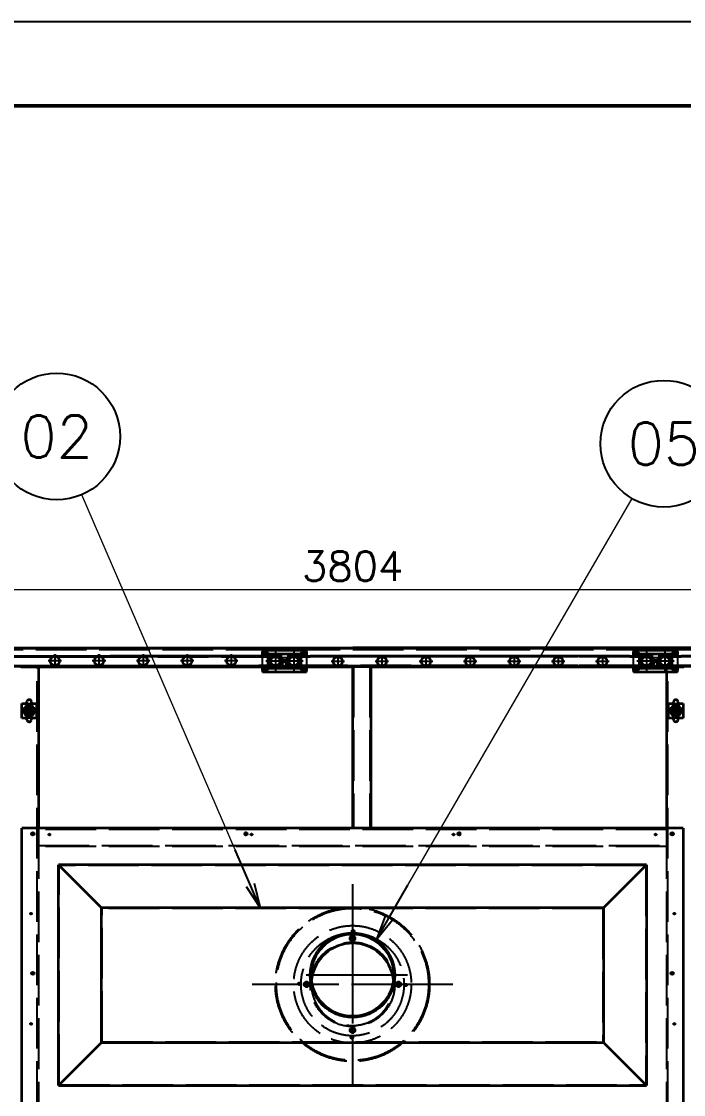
# Model space of a CAD drawing. Header units: millimetres. Extents: x -73083 to 81340, y -6859 to 6812.
# Drawn here: x -68400 to -66598, y 3890 to 6812 of the extents above; entities that cross this region are included whole.
import ezdxf
from ezdxf.enums import TextEntityAlignment as Align

# ---------------------------------------------------------------- set-up
doc = ezdxf.new("R2010")
doc.units = ezdxf.units.MM
doc.linetypes.add('AM_ISO02W050', pattern=[7.5, 6, -1.5])
doc.linetypes.add('AM_ISO08W050', pattern=[18, 12, -1.5, 3, -1.5])
doc.layers.add('A3', color=7, linetype='Continuous', plot=False)
for name, color, linetype, lineweight in [('AM_7', 2, 'AM_ISO08W050', 25), ('AM_HID', 1, 'AM_ISO02W050', 25), ('AM_VIS', 7, 'Continuous', 50)]:
    doc.layers.add(name, color=color, linetype=linetype, lineweight=lineweight)
doc.layers.add('word_dim', color=253, linetype='Continuous')
doc.styles.get("Standard").update_dxf_attribs({"font": 'romans.shx', "bigfont": 'bigfont.shx'})
doc.dimstyles.new('STANDARD 1-23', dxfattribs={"dimscale": 23, "dimtxt": 3.5, "dimasz": 3, "dimexe": 1, "dimexo": 0, "dimgap": 1, "dimtad": 3, "dimdsep": 46, "dimtxsty": 'Standard', "dimblk1": 'OPEN', "dimblk2": 'OPEN', "dimsah": 1, "dimcen": 0, "dimclrd": 256, "dimclre": 256, "dimclrt": 3, "dimazin": 2, "dimtfac": 1, "dimtmove": 0, "dimatfit": 3, "dimldrblk": 'OPEN', "dimfxl": 0, "dimtolj": 1, "dimtzin": 0, "dimlwd": 13, "dimlwe": 13, "dimarcsym": 0})

# ---------------------------------------------------------------- blocks, each defined once
blk = doc.blocks.new('_Open')
at = {"color": 0, "lineweight": -2}
for p, q in [((-1, 0.167), (0, 0)), ((-1, -0.167), (0, 0)), ((0, 0), (-1, 0))]:
    blk.add_line(p, q, dxfattribs=at)
blk = doc.blocks.new('*D1038')
at = {"layer": 'DEFPOINTS', "color": 0, "ltscale": 2}
for p in [(-69400.5, 5106.5), (-69992.4, -391.2), (-66747, -391.2)]:
    blk.add_point(p, dxfattribs=at)
at = {"layer": 'word_dim', "lineweight": 13, "ltscale": 2}
for p, q in [((-69400.5, 5106.5), (-70015.4, 5106.5)), ((-69992.4, 5037.5), (-69992.4, -322.2)), ((-66747, -391.2), (-70015.4, -391.2))]:
    blk.add_line(p, q, dxfattribs=at)
at = {"layer": 'word_dim', "lineweight": 13, "ltscale": 2, "xscale": 69, "yscale": 69, "zscale": 69}
for p, rotation in [((-69992.4, 5106.5), 90), ((-69992.4, -391.2), 270)]:
    blk.add_blockref('_Open', p, dxfattribs=dict(at, rotation=rotation))
at = {"layer": 'word_dim', "color": 3, "ltscale": 2, "insert": (-70055.6, 2357.6), "char_height": 80.5, "attachment_point": 5, "rotation": 90}
blk.add_mtext('\\A1;5497.6', dxfattribs=at)
blk = doc.blocks.new('*D1039')
at = {"layer": 'DEFPOINTS', "color": 0, "ltscale": 2}
for p in [(-65596.5, 5265.4), (-69400.5, 5106.5), (-65596.5, 5106.5)]:
    blk.add_point(p, dxfattribs=at)
at = {"layer": 'word_dim', "lineweight": 13, "ltscale": 2}
for p, q in [((-69400.5, 5106.5), (-69400.5, 5288.4)), ((-69331.5, 5265.4), (-65665.5, 5265.4)), ((-65596.5, 5106.5), (-65596.5, 5288.4))]:
    blk.add_line(p, q, dxfattribs=at)
at = {"layer": 'word_dim', "lineweight": 13, "ltscale": 2, "xscale": 69, "yscale": 69, "zscale": 69, "rotation": 180}
blk.add_blockref('_Open', (-69400.5, 5265.4), dxfattribs=at)
at = {"layer": 'word_dim', "lineweight": 13, "ltscale": 2, "xscale": 69, "yscale": 69, "zscale": 69}
blk.add_blockref('_Open', (-65596.5, 5265.4), dxfattribs=at)
at = {"layer": 'word_dim', "color": 3, "ltscale": 2, "insert": (-67498.5, 5328.6), "char_height": 80.5, "attachment_point": 5}
blk.add_mtext('\\A1;3804', dxfattribs=at)
blk = doc.blocks.new('aa1')
for p, q in [((0, 0), (-1, 0)), ((-0.4, 0.067), (0, 0)), ((-0.4, -0.067), (0, 0))]:
    blk.add_line(p, q)
blk = doc.blocks.new('aa2')
blk.add_circle((0, 0), 1)
blk = doc.blocks.new('*D1042')
at = {"layer": 'DEFPOINTS', "color": 0, "linetype": 'Continuous', "ltscale": 2}
for p in [(-68304, 5681.7), (-68304, 5681.7), (-67750, 4398)]:
    blk.add_point(p, dxfattribs=at)
at = {"layer": 'word_dim', "linetype": 'Continuous', "lineweight": 13, "ltscale": 2}
blk.add_line((-67818.4, 4556.3), (-68235.7, 5523.3), dxfattribs=at)
at = {"layer": 'word_dim', "linetype": 'Continuous', "lineweight": 13, "ltscale": 2, "xscale": 172.5, "yscale": 172.5, "zscale": 172.5}
for name, p, rotation in [('aa2', (-68304, 5681.7), 113.3431208222304), ('aa1', (-67750, 4398), 293.3431208222304)]:
    blk.add_blockref(name, p, dxfattribs=dict(at, rotation=rotation))
at = {"layer": 'word_dim', "color": 3, "linetype": 'Continuous', "ltscale": 2, "insert": (-68027, 5039.8), "char_height": 0.000023, "attachment_point": 5, "rotation": 293.3431}
blk.add_mtext('\\A1;1398.2', dxfattribs=at)
blk = doc.blocks.new('*D1044')
at = {"layer": 'DEFPOINTS', "color": 0, "linetype": 'Continuous', "ltscale": 2}
for p in [(-66651.5, 5662.1), (-66651.5, 5662.1), (-67434.9, 4310.4)]:
    blk.add_point(p, dxfattribs=at)
at = {"layer": 'word_dim', "linetype": 'Continuous', "lineweight": 13, "ltscale": 2}
blk.add_line((-67348.4, 4459.7), (-66738, 5512.8), dxfattribs=at)
at = {"layer": 'word_dim', "linetype": 'Continuous', "lineweight": 13, "ltscale": 2, "xscale": 172.5, "yscale": 172.5, "zscale": 172.5}
for name, p, rotation in [('aa2', (-66651.5, 5662.1), 59.90502576643461), ('aa1', (-67434.9, 4310.4), 239.9050257664346)]:
    blk.add_blockref(name, p, dxfattribs=dict(at, rotation=rotation))
at = {"layer": 'word_dim', "color": 3, "linetype": 'Continuous', "ltscale": 2, "insert": (-67043.2, 4986.3), "char_height": 0.000023, "attachment_point": 5, "rotation": 59.905}
blk.add_mtext('\\A1;1562.26', dxfattribs=at)

msp = doc.modelspace()

# ---------------------------------------------------------------- linework, layer by layer
at = {"color": 7, "lineweight": 35, "ltscale": 23}
for p, q in [((-69400.4561, 5106.4596), (-67498.45604, 5106.45716)), ((-69400.4561, 5104.9596), (-67498.45604, 5104.95716)), ((-69398.95586, 5104.9596), (-65598.95586, 5104.95472)), ((-68623.95708, 5083.95813), (-68158.95709, 5083.95911)), ((-67753.95708, 5083.9596), (-68158.95709, 5083.95911)), ((-67743.95595, 5099.95325), (-67743.95595, 5094.95179)), ((-67743.95595, 5099.95325), (-67738.95598, 5099.95325)), ((-67743.95595, 5094.95179), (-67738.95598, 5099.95179)), ((-67743.95595, 5083.96058), (-67743.95595, 5094.95179)), ((-67738.95598, 5099.95179), (-67628.95598, 5099.95179)), ((-67728.95699, 5086.95911), (-67725.95699, 5089.95911)), ((-67728.95699, 5083.9596), (-67728.95699, 5086.95911)), ((-67725.95699, 5089.95911), (-67641.95702, 5089.95911)), ((-67658.94695, 5083.9596), (-67613.95696, 5083.9596)), ((-67641.95702, 5089.95911), (-67638.95702, 5086.95911)), ((-67638.95702, 5086.95911), (-67638.95702, 5083.9596)), ((-67628.95598, 5099.95325), (-67623.95598, 5099.95325)), ((-67628.95598, 5099.95179), (-67623.95598, 5094.95179)), ((-67623.95598, 5094.95179), (-67623.95598, 5099.95325)), ((-67623.95598, 5094.95179), (-67623.95598, 5083.95276)), ((-67208.95696, 5083.95667), (-67613.95696, 5083.9596)), ((-65596.4561, 5106.46058), (-67498.45604, 5106.46302)), ((-67498.45604, 5104.95716), (-67498.45604, 5106.45716)), ((-65596.4561, 5104.96058), (-67498.45604, 5104.96302)), ((-66743.95708, 5083.95374), (-67208.95696, 5083.95667)), ((-66733.95586, 5099.95374), (-66733.95586, 5094.95374)), ((-66733.95586, 5099.95374), (-66728.95586, 5099.95374)), ((-66733.95586, 5094.95374), (-66728.95586, 5099.95374)), ((-66733.95586, 5083.95423), (-66733.95586, 5094.95374)), ((-66728.95586, 5099.95374), (-66618.95586, 5099.95374)), ((-66718.95708, 5086.96741), (-66715.95708, 5089.96741)), ((-66718.95708, 5083.95325), (-66718.95708, 5086.96741)), ((-66715.95708, 5089.96741), (-66631.95708, 5089.9679)), ((-66648.94707, 5083.9679), (-66603.95708, 5083.9679)), ((-66631.95708, 5089.9679), (-66628.95708, 5086.9679)), ((-66628.95708, 5086.9679), (-66628.95708, 5083.9679)), ((-66618.95586, 5099.95374), (-66613.95586, 5099.95374)), ((-66618.95586, 5099.95374), (-66613.95586, 5094.95374)), ((-66613.95586, 5094.95374), (-66613.95586, 5099.95374)), ((-66613.95586, 5094.95374), (-66613.95586, 5083.96106)), ((-66198.95708, 5083.96497), (-66603.95708, 5083.9679)), ((-68648.95769, 5055.9513), (-67728.95769, 5055.95276)), ((-68623.95708, 5055.95813), (-68158.95704, 5055.95911)), ((-68400.95635, 5054.9596), (-68356.95635, 5054.9596)), ((-68356.95635, 5054.9596), (-68353.95635, 5054.9596)), ((-68353.95635, 5054.9596), (-68353.95687, 4614.95789)), ((-68353.95635, 5054.95813), (-67743.95595, 5054.95765)), ((-68158.95704, 5055.95911), (-67753.95705, 5055.9596)), ((-67708.8842, 5055.95911), (-67753.95705, 5055.9596)), ((-67743.95595, 5044.95179), (-67743.95595, 5055.96058)), ((-67728.95699, 5052.95911), (-67728.95699, 5055.9596)), ((-67694.4915, 5070.95911), (-67673.42247, 5070.95911)), ((-67673.42247, 5068.95911), (-67694.4915, 5068.95911)), ((-67659.0299, 5055.95911), (-67613.95714, 5055.9596)), ((-67543.11779, 5055.95179), (-67638.95769, 5055.95276)), ((-67638.95696, 5055.9596), (-67638.95696, 5052.95911)), ((-67623.95598, 5055.95276), (-67623.95592, 5044.95179)), ((-67623.95598, 5054.95716), (-67498.97618, 5054.95716)), ((-67613.95714, 5055.9596), (-67208.95714, 5055.95667)), ((-67423.11779, 5055.9513), (-67534.8001, 5055.95179)), ((-67498.97618, 5054.95716), (-67495.97618, 5054.95716)), ((-67498.97618, 5054.95716), (-67498.97435, 4614.95667)), ((-67451.97618, 5054.95765), (-67495.97618, 5054.95716)), ((-67451.97618, 5054.95765), (-67448.97618, 5054.95765)), ((-67448.97618, 5054.95765), (-67448.97435, 4614.95691)), ((-67448.97618, 5054.95716), (-66733.95586, 5054.95618)), ((-67303.11779, 5055.95032), (-67414.8001, 5055.9513)), ((-67183.11779, 5055.94983), (-67294.8001, 5055.95032)), ((-66743.95708, 5055.95374), (-67208.95714, 5055.95667)), ((-67063.11773, 5055.94886), (-67174.80016, 5055.94935)), ((-66943.11773, 5055.94788), (-67054.8001, 5055.94886)), ((-66823.11773, 5055.94739), (-66934.8001, 5055.94788)), ((-66718.95781, 5055.94642), (-66814.8001, 5055.9469)), ((-66743.95708, 5055.95374), (-66698.95269, 5055.95325)), ((-66733.95586, 5044.95374), (-66733.95586, 5055.95423)), ((-66718.95708, 5052.96741), (-66718.95708, 5055.95325)), ((-66684.4915, 5070.9679), (-66663.42241, 5070.9679)), ((-66663.42241, 5068.9679), (-66684.4915, 5068.9679)), ((-66649.02983, 5055.96741), (-66603.95708, 5055.9679)), ((-66533.11773, 5055.96058), (-66628.95781, 5055.96106)), ((-66628.95708, 5055.9679), (-66628.95708, 5052.9679)), ((-66613.95586, 5055.96106), (-66613.95586, 5044.95374)), ((-66613.95586, 5054.95765), (-66596.95635, 5054.95765)), ((-66603.95708, 5055.9679), (-66198.95708, 5055.96497)), ((-67743.95595, 5044.95179), (-67743.95592, 5039.95325)), ((-67738.95595, 5039.95179), (-67743.95595, 5044.95179)), ((-67738.95595, 5039.95325), (-67743.95592, 5039.95325)), ((-67628.95592, 5039.95179), (-67738.95595, 5039.95179)), ((-67725.95699, 5049.95911), (-67728.95699, 5052.95911)), ((-67641.95696, 5049.95911), (-67725.95699, 5049.95911)), ((-67638.95696, 5052.95911), (-67641.95696, 5049.95911)), ((-67623.95592, 5044.95179), (-67628.95592, 5039.95179)), ((-67623.95592, 5039.95325), (-67628.95458, 5039.95325)), ((-67623.95592, 5039.95325), (-67623.95592, 5044.95179)), ((-66728.95586, 5039.95374), (-66733.95586, 5044.95374)), ((-66733.95586, 5044.95325), (-66733.95586, 5039.95374)), ((-66728.95586, 5039.95374), (-66733.95586, 5039.95374)), ((-66618.95586, 5039.95374), (-66728.95586, 5039.95374)), ((-66715.95708, 5049.96741), (-66718.95708, 5052.96741)), ((-66631.95708, 5049.9679), (-66715.95708, 5049.96741)), ((-66643.95635, 5039.95374), (-66643.95684, 4614.95594)), ((-66628.95708, 5052.9679), (-66631.95708, 5049.9679)), ((-66613.95586, 5044.95374), (-66618.95586, 5039.95374)), ((-66613.95586, 5039.95374), (-66618.95586, 5039.95374)), ((-66613.95586, 5039.95374), (-66613.95586, 5044.95325)), ((-68398.97225, 4914.95813), (-68398.97222, 4954.95813)), ((-68398.97222, 4954.95813), (-68385.2224, 4954.95813)), ((-68385.222, 4958.80286), (-68385.22246, 4958.67884)), ((-68372.72283, 4946.73597), (-68372.72231, 4946.75013)), ((-68372.72252, 4911.16712), (-68372.72249, 4958.6969)), ((-68372.72246, 4958.69544), (-68372.72234, 4946.74964)), ((-68372.7224, 4954.95813), (-68358.97222, 4954.95813)), ((-68358.97222, 4954.95813), (-68358.97225, 4914.95813)), ((-66638.95586, 4954.95618), (-66625.20586, 4954.95618)), ((-66638.95586, 4914.95618), (-66638.95586, 4954.95618)), ((-66625.20537, 4958.80188), (-66625.20586, 4958.6803)), ((-66612.70586, 4911.1637), (-66612.70586, 4958.74964)), ((-66612.70586, 4958.69349), (-66612.70586, 4946.74769)), ((-66612.70586, 4954.95618), (-66598.95586, 4954.95618)), ((-66598.95586, 4954.95618), (-66598.95586, 4914.95618)), ((-68385.22264, 4914.95813), (-68398.97225, 4914.95813)), ((-68358.97225, 4914.95813), (-68372.72264, 4914.95813)), ((-68372.72252, 4911.35169), (-68372.72234, 4923.16663)), ((-66625.20586, 4914.95618), (-66638.95586, 4914.95618)), ((-66612.7061, 4911.27747), (-66612.70635, 4911.30872)), ((-66612.70586, 4911.21937), (-66612.70586, 4923.16468)), ((-66598.95586, 4914.95618), (-66612.70586, 4914.95618)), ((-68398.95842, 3814.95789), (-68398.95748, 4614.95789)), ((-66598.95757, 4614.95594), (-68398.95748, 4614.95789)), ((-66598.95757, 4614.95594), (-66598.95855, 3814.95594)), ((-68298.95832, 3914.95789), (-68298.9576, 4514.95789)), ((-68298.9576, 4514.95789), (-68181.95846, 4397.95813)), ((-66698.95757, 4514.95594), (-68298.9576, 4514.95789)), ((-66698.95757, 4514.95594), (-66815.95855, 4397.95643)), ((-66698.95757, 4514.95594), (-66698.9583, 3914.95594)), ((-68181.9589, 4031.95813), (-68181.95846, 4397.95813)), ((-66815.95855, 4397.95643), (-68181.95846, 4397.95813)), ((-66815.95855, 4397.95643), (-66815.95879, 4031.95643)), ((-68298.95832, 3914.95789), (-68181.9589, 4031.95813)), ((-68181.9589, 4031.95813), (-66815.95879, 4031.95643)), ((-66698.9583, 3914.95594), (-66815.95879, 4031.95643)), ((-68298.95832, 3914.95789), (-66698.9583, 3914.95594))]:
    msp.add_line(p, q, dxfattribs=at)
for points in [[(-67704.26873, 5083.15101), (-67705.17992, 5083.44007), (-67706.10869, 5083.66663), (-67707.05071, 5083.82923), (-67708.00164, 5083.92688), (-67709.41448, 5083.9596), (-67753.95708, 5083.9596)], [(-66743.95708, 5083.95374), (-66699.41436, 5083.95325), (-66697.99907, 5083.92005), (-66697.04815, 5083.82239), (-66696.10625, 5083.6598), (-66695.1773, 5083.43323), (-66694.26641, 5083.14368)], [(-68385.10244, 4909.98938), (-68385.20794, 4910.78187), (-68385.22258, 4911.70521), (-68385.22252, 4958.21204), (-68385.2079, 4959.13489), (-68385.09175, 4959.98011), (-68384.86162, 4960.8014)], [(-66625.19121, 4910.77991), (-66625.20586, 4911.70325), (-66625.20586, 4957.82581), (-66625.20586, 4958.65296), (-66625.19121, 4959.13294)]]:
    msp.add_lwpolyline(points, dxfattribs=at)
for centre, radius in [((-67733.95595, 5089.95179), 5), ((-67733.95595, 5089.95325), 3.3235), ((-67633.95598, 5089.95179), 5), ((-67633.95598, 5089.95325), 3.3235), ((-66723.95586, 5089.95374), 5), ((-66723.95586, 5089.95374), 3.3235), ((-66623.95586, 5089.95374), 5), ((-66623.95586, 5089.95374), 3.3235), ((-67733.95595, 5049.95179), 5), ((-67633.95604, 5049.95276), 5), ((-66723.95586, 5049.95374), 5), ((-66623.9561, 5049.95423), 5), ((-67733.95595, 5049.95325), 3.3235), ((-67633.95592, 5049.95325), 3.3235), ((-66723.95586, 5049.95374), 3.3235), ((-66623.95586, 5049.95374), 3.3235), ((-68368.95751, 4599.95789), 3.5), ((-67788.95751, 4599.95716), 3.5), ((-67208.95751, 4599.95667), 3.5), ((-67208.9569, 4599.95643), 2.4585), ((-66628.95757, 4599.95594), 3.5), ((-67498.9594, 4214.95765), 115), ((-67498.9594, 4214.95765), 112), ((-68368.95794, 4219.95789), 3.5), ((-66628.95806, 4219.95594), 3.5)]:
    msp.add_circle(centre, radius, dxfattribs=at)
for centre, radius, start, end in [((-68308.95604, 5070.59827), 14, 72.61552499, 107.38466443), ((-68188.95604, 5070.59827), 14, 72.61552499, 107.38466443), ((-68068.95603, 5070.59876), 14, 72.61552499, 107.38466443), ((-67948.95604, 5070.59876), 14, 72.61552499, 107.38466443), ((-67828.95604, 5070.59925), 14, 72.61552499, 107.38466443), ((-67708.95702, 5069.95911), 14.5, 3.9546044, 105.08642189), ((-67658.95702, 5069.95911), 14.5, 74.91418418, 176.04546208), ((-67658.95177, 5069.94007), 14.02017, 89.67362192, 112.48889212), ((-66698.95708, 5069.96741), 14.5, 3.9546044, 105.31017889), ((-66648.95708, 5069.9679), 14.5, 74.91418418, 176.04546208), ((-66648.95171, 5069.94837), 14.02017, 89.67362192, 112.48889212), ((-67708.95702, 5069.9596), 14, 250.43487281, 70.43487782), ((-67708.95702, 5069.95911), 14.5, 254.90178237, 356.04546049), ((-67708.95604, 5069.95228), 15.35, 356.29294599, 3.75900016), ((-67708.95604, 5069.95228), 19.75, 357.11855642, 2.92366525), ((-67658.95604, 5069.95228), 19.75, 177.07602835, 182.88197965), ((-67658.95604, 5069.95228), 15.35, 176.24290919, 183.70888333), ((-67658.95702, 5069.95911), 14.5, 183.95460622, 285.09669632), ((-67658.95702, 5069.9596), 14, 112.49961552, 274.85704747), ((-67538.95806, 5069.31946), 14, 252.6123781, 287.38685191), ((-67418.95806, 5069.31849), 14, 252.6123781, 287.38685191), ((-67298.95806, 5069.31751), 14, 252.6123781, 287.38685191), ((-67178.95812, 5069.31702), 14, 252.6123781, 287.38685191), ((-67058.95806, 5069.31605), 14, 252.6123781, 287.38685191), ((-66938.95806, 5069.31507), 14, 252.6123781, 287.38685191), ((-66818.95806, 5069.31458), 14, 252.6123781, 287.38685191), ((-66698.95708, 5069.95325), 14, 250.42434066, 70.42433883), ((-66698.95708, 5069.96741), 14.5, 255.12868809, 356.04546049), ((-66698.9561, 5069.95423), 15.35, 356.31876112, 3.78485669), ((-66698.9561, 5069.95423), 19.75, 357.13862202, 2.9437539), ((-66648.9561, 5069.95423), 19.75, 177.05594759, 182.8618989), ((-66648.9561, 5069.95423), 15.35, 176.21709108, 183.6830379), ((-66648.95708, 5069.9679), 14.5, 183.95460622, 285.09669632), ((-66648.95708, 5069.9679), 14, 112.49961552, 274.85704747), ((-68378.97228, 4934.95813), 15, 114.62599684, 245.37523259), ((-68378.97234, 4934.95862), 12.79591, 119.2394891, 240.76027868), ((-68378.97246, 4958.70862), 6.25, 11.24994567, 160.43472323), ((-68378.97405, 4958.70911), 6.25146, 359.89488559, 11.24263395), ((-68378.97228, 4934.95813), 15, 294.62392911, 65.3774779), ((-68378.97234, 4934.95862), 12.79591, 299.23610314, 60.76365097), ((-66618.95586, 4934.95618), 15, 114.62448054, 245.37556044), ((-66618.95586, 4934.95618), 12.79591, 119.2381777, 240.76171302), ((-66618.95586, 4958.70667), 6.25, 3.91298976, 176.08690767), ((-66618.95586, 4934.95618), 15, 294.6242433, 65.3759616), ((-66618.95586, 4934.95618), 12.79591, 299.23755114, 60.7623464), ((-68378.97252, 4911.20862), 6.25, 191.24994493, 340.43472846), ((-68378.98363, 4911.21058), 6.26126, 340.44944069, 0.9063565), ((-68372.95754, 4923.1681), 0.23518, 359.69719341, 12.86229208), ((-66618.95586, 4911.20667), 6.25, 183.91298305, 356.08690224), ((-67498.95867, 4189.95716), 112, 89.35947419, 173.59382032), ((-67498.95867, 4189.95716), 112, 6.40996007, 173.59377934)]:
    msp.add_arc(centre, radius, start, end, dxfattribs=at)
at = {"layer": 'A3', "linetype": 'Continuous'}
msp.add_lwpolyline([(-73083.10116, 6811.76774), (-53740.10116, 6811.76774), (-53740.10116, -6850.23226), (-73083.10116, -6850.23226)], close=True, dxfattribs=at)
at = {"layer": 'AM_7', "ltscale": 23}
for p, q in [((-68308.95604, 5088.79847), (-68308.95604, 5052.39808)), ((-68188.95604, 5088.79847), (-68188.95604, 5052.39856)), ((-68068.95603, 5088.79847), (-68068.95603, 5052.39856)), ((-67948.95604, 5088.79896), (-67948.95604, 5052.39905)), ((-67828.95604, 5088.79896), (-67828.95604, 5052.39905)), ((-67727.45595, 5089.95179), (-67740.45595, 5089.95179)), ((-67729.63539, 5089.95325), (-67738.27651, 5089.95325)), ((-67733.95595, 5096.45179), (-67733.95595, 5083.45179)), ((-67733.95595, 5094.27405), (-67733.95595, 5085.63294)), ((-67708.95702, 5088.15931), (-67708.95702, 5051.7594)), ((-67708.95604, 5095.62757), (-67708.95604, 5044.27747)), ((-67658.95702, 5088.15931), (-67658.95702, 5051.7594)), ((-67658.95604, 5095.62757), (-67658.95604, 5044.27747)), ((-67627.45598, 5089.95179), (-67640.45598, 5089.95179)), ((-67629.63543, 5089.95325), (-67638.27648, 5089.95325)), ((-67633.95598, 5096.45179), (-67633.95598, 5083.45179)), ((-67633.95598, 5094.27405), (-67633.95598, 5085.63294)), ((-67538.95806, 5087.51917), (-67538.95806, 5051.11927)), ((-67418.95806, 5087.51819), (-67418.95806, 5051.11829)), ((-67298.95806, 5087.51771), (-67298.95806, 5051.1178)), ((-67178.95812, 5087.51673), (-67178.95812, 5051.11683)), ((-67058.95806, 5087.51624), (-67058.95806, 5051.11585)), ((-66938.95806, 5087.51526), (-66938.95806, 5051.11536)), ((-66818.95806, 5087.51429), (-66818.95806, 5051.11438)), ((-66717.45586, 5089.95374), (-66730.45586, 5089.95374)), ((-66723.95586, 5096.45374), (-66723.95586, 5083.45374)), ((-66698.95708, 5088.15296), (-66698.95708, 5051.75306)), ((-66698.9561, 5095.62903), (-66698.9561, 5044.27894)), ((-66648.95708, 5088.1681), (-66648.95708, 5051.76771)), ((-66648.9561, 5095.62903), (-66648.9561, 5044.27894)), ((-66617.45586, 5089.95374), (-66630.45586, 5089.95374)), ((-66623.95586, 5096.45374), (-66623.95586, 5083.45374)), ((-68290.75603, 5070.59827), (-68327.15602, 5070.59827)), ((-68170.75603, 5070.59827), (-68207.15603, 5070.59827)), ((-68050.75603, 5070.59876), (-68087.15604, 5070.59876)), ((-67930.75603, 5070.59876), (-67967.15602, 5070.59876)), ((-67810.75603, 5070.59925), (-67847.15602, 5070.59925)), ((-67683.28106, 5069.95228), (-67734.63103, 5069.95228)), ((-67733.95595, 5056.45179), (-67733.95595, 5043.45179)), ((-67690.75701, 5069.9596), (-67727.15703, 5069.9596)), ((-67633.28106, 5069.95228), (-67684.63103, 5069.95228)), ((-67640.75701, 5069.9596), (-67677.15703, 5069.9596)), ((-67633.95604, 5056.45276), (-67633.95604, 5043.45276)), ((-67520.75811, 5069.31946), (-67557.15807, 5069.31946)), ((-67400.75811, 5069.31849), (-67437.15807, 5069.31849)), ((-67280.75811, 5069.31751), (-67317.15807, 5069.31751)), ((-67160.75805, 5069.31702), (-67197.15807, 5069.31702)), ((-67040.75811, 5069.31605), (-67077.15807, 5069.31605)), ((-66920.75811, 5069.31507), (-66957.15801, 5069.31507)), ((-66800.75811, 5069.31458), (-66837.15801, 5069.31458)), ((-66673.28106, 5069.95423), (-66724.63091, 5069.95423)), ((-66723.95586, 5056.45374), (-66723.95586, 5043.45374)), ((-66680.75713, 5069.95325), (-66717.15703, 5069.95325)), ((-66623.28106, 5069.95423), (-66674.63091, 5069.95423)), ((-66630.75713, 5069.9679), (-66667.15703, 5069.9679)), ((-66623.9561, 5056.45423), (-66623.9561, 5043.45423)), ((-67727.45595, 5049.95179), (-67740.45595, 5049.95179)), ((-67729.63539, 5049.95325), (-67738.27648, 5049.95325)), ((-67733.95595, 5054.27405), (-67733.95595, 5045.63294)), ((-67627.45604, 5049.95276), (-67640.45604, 5049.95276)), ((-66717.45586, 5049.95374), (-66730.45586, 5049.95374)), ((-66617.4561, 5049.95423), (-66630.4561, 5049.95423)), ((-66618.95586, 4954.45618), (-66618.95586, 4915.45618)), ((-66599.45586, 4934.95618), (-66638.45586, 4934.95618)), ((-68364.40752, 4599.95789), (-68373.5075, 4599.95789)), ((-68368.95751, 4604.50794), (-68368.95751, 4595.40784)), ((-68320.76099, 4597.95765), (-68327.1531, 4597.95765)), ((-68323.95703, 4601.15369), (-68323.95703, 4594.7616)), ((-67784.40749, 4599.95716), (-67793.5075, 4599.95716)), ((-67788.95751, 4604.50721), (-67788.95751, 4595.40735)), ((-67770.76097, 4597.9574), (-67777.1531, 4597.9574)), ((-67773.95705, 4601.15369), (-67773.95705, 4594.76136)), ((-67220.76097, 4597.9574), (-67227.15306, 4597.9574)), ((-67223.95702, 4601.15345), (-67223.95702, 4594.76136)), ((-67204.40746, 4599.95667), (-67213.5075, 4599.95667)), ((-67208.95751, 4604.50647), (-67208.95751, 4595.40662)), ((-66670.76104, 4597.95716), (-66677.15313, 4597.95716)), ((-66673.95708, 4601.1532), (-66673.95708, 4594.76111)), ((-66624.40752, 4599.95594), (-66633.50762, 4599.95594)), ((-66628.95757, 4604.50574), (-66628.95757, 4595.40589)), ((-67498.95818, 4462.95691), (-67498.95818, 3916.95691)), ((-68373.95729, 4385.65369), (-68373.95729, 4379.2616)), ((-66622.95732, 4385.65174), (-66622.95732, 4379.25965)), ((-68370.76125, 4382.45765), (-68377.15334, 4382.45765)), ((-67498.9594, 4364.45765), (-67498.9594, 4065.45765)), ((-66619.76128, 4382.45569), (-66626.15337, 4382.45569)), ((-67492.78771, 4334.94813), (-67501.88774, 4334.94813)), ((-67498.95763, 4324.70691), (-67498.95763, 4305.20691)), ((-67497.33776, 4339.49817), (-67497.33776, 4330.39808)), ((-67489.20763, 4314.95691), (-67508.70763, 4314.95691)), ((-67494.36461, 4314.9491), (-67500.7567, 4314.9491)), ((-67497.56066, 4318.14515), (-67497.56066, 4311.75306)), ((-68364.40795, 4219.95789), (-68373.50795, 4219.95789)), ((-68368.95794, 4224.50794), (-68368.95794, 4215.40784)), ((-67349.4594, 4214.95765), (-67648.4594, 4214.95765)), ((-66624.40801, 4219.95594), (-66633.50786, 4219.95594)), ((-66628.95806, 4224.50574), (-66628.95806, 4215.40589)), ((-67225.95818, 4189.95691), (-67771.95815, 4189.95691)), ((-67639.39965, 4191.57825), (-67648.49962, 4191.57825)), ((-67643.94963, 4196.1283), (-67643.94963, 4187.0282)), ((-67614.208, 4189.95716), (-67633.708, 4189.95716)), ((-67620.7542, 4191.35438), (-67627.14629, 4191.35438)), ((-67623.958, 4199.70716), (-67623.958, 4180.20716)), ((-67623.95024, 4194.55042), (-67623.95024, 4188.15833)), ((-67364.208, 4189.95643), (-67383.708, 4189.95643)), ((-67370.76982, 4188.55945), (-67377.16191, 4188.55945)), ((-67373.96587, 4191.7555), (-67373.96587, 4185.36341)), ((-67373.958, 4199.70643), (-67373.958, 4180.20643)), ((-67349.41777, 4188.33631), (-67358.51775, 4188.33631)), ((-67353.96776, 4192.88636), (-67353.96776, 4183.78626)), ((-68370.76116, 4082.45765), (-68377.15325, 4082.45765)), ((-68373.9572, 4085.65369), (-68373.9572, 4079.2616)), ((-67489.20836, 4064.95691), (-67508.70836, 4064.95691)), ((-67497.15941, 4064.96473), (-67503.5515, 4064.96473)), ((-67500.35546, 4068.16077), (-67500.35546, 4061.76868)), ((-67498.95836, 4074.70691), (-67498.95836, 4055.20691)), ((-66619.76128, 4082.45569), (-66626.15337, 4082.45569)), ((-66622.95732, 4085.65174), (-66622.95732, 4079.25965)), ((-67496.02965, 4044.96644), (-67505.12963, 4044.96644)), ((-67500.57964, 4049.51624), (-67500.57964, 4040.41639))]:
    msp.add_line(p, q, dxfattribs=at)
at = {"layer": 'AM_HID', "ltscale": 23}
for p, q in [((-69395.95586, 5101.9596), (-65601.95586, 5101.95472)), ((-68654.9561, 5083.9513), (-67722.9561, 5083.95276)), ((-68049.95586, 5106.45765), (-68049.95586, 5104.95765)), ((-68040.95586, 5106.45765), (-68040.95586, 5104.95765)), ((-67743.95595, 5055.96058), (-67743.95595, 5083.96058)), ((-67728.95699, 5070.95911), (-67728.95699, 5083.9596)), ((-67722.9561, 5083.95276), (-67722.9561, 5082.2389)), ((-67692.95702, 5089.95911), (-67692.95696, 5079.95911)), ((-67674.95702, 5089.95911), (-67674.95696, 5079.95911)), ((-67658.87188, 5083.96009), (-67658.94695, 5083.9596)), ((-67644.95604, 5069.95276), (-67644.95598, 5083.95276)), ((-66712.95586, 5083.94642), (-67644.95598, 5083.95276)), ((-67638.95702, 5083.9596), (-67638.95702, 5070.95911)), ((-67623.95598, 5083.95276), (-67623.95598, 5055.95276)), ((-67529.95586, 5106.45716), (-67529.95586, 5104.95716)), ((-67520.95586, 5106.45716), (-67520.95586, 5104.95716)), ((-67498.45604, 5106.46302), (-67498.45604, 5104.96302)), ((-67475.9558, 5104.96302), (-67475.9558, 5106.46302)), ((-67466.9558, 5104.96302), (-67466.9558, 5106.46302)), ((-66955.95586, 5104.96204), (-66955.95586, 5106.46204)), ((-66946.95586, 5104.96204), (-66946.95586, 5106.46204)), ((-66733.95586, 5055.95423), (-66733.95586, 5083.95423)), ((-66718.95708, 5070.96741), (-66718.95708, 5083.95325)), ((-66682.95708, 5089.96741), (-66682.95708, 5079.96741)), ((-66664.95708, 5089.96741), (-66664.95708, 5079.96741)), ((-66648.87188, 5083.96839), (-66648.94707, 5083.9679)), ((-66634.9561, 5069.96106), (-66634.95586, 5083.96106)), ((-65702.95586, 5083.95472), (-66634.95586, 5083.96106)), ((-66628.95708, 5083.9679), (-66628.95708, 5070.9679)), ((-66613.95586, 5083.96106), (-66613.95586, 5055.96106)), ((-69351.95586, 5057.95911), (-65645.95586, 5057.95521)), ((-68654.9561, 5081.4513), (-68200.95609, 5081.45179)), ((-68654.95604, 5058.4513), (-68200.95605, 5058.45179)), ((-68623.95708, 5081.45813), (-68158.95709, 5081.45911)), ((-68623.95708, 5058.45813), (-68158.95705, 5058.45911)), ((-68403.95635, 5054.95813), (-68353.95635, 5054.95813)), ((-68356.95839, 3324.9596), (-68356.95635, 5054.9596)), ((-68200.95609, 5081.45179), (-67722.9561, 5081.45276)), ((-68200.95605, 5058.45179), (-67722.95604, 5058.45276)), ((-67753.95708, 5081.4596), (-68158.95709, 5081.45911)), ((-68158.95705, 5058.45911), (-67753.95705, 5058.4596)), ((-67743.95595, 5054.95765), (-67623.95598, 5054.95716)), ((-67728.95769, 5055.95276), (-67722.95604, 5055.95276)), ((-67728.95699, 5070.95911), (-67723.42247, 5070.95911)), ((-67728.95699, 5055.9596), (-67728.95699, 5068.95911)), ((-67723.42247, 5068.95911), (-67728.95699, 5068.95911)), ((-67722.9561, 5082.2389), (-67722.95607, 5069.95276)), ((-67722.95607, 5069.95276), (-67722.95604, 5058.45276)), ((-67722.95607, 5069.95276), (-67722.95604, 5055.95276)), ((-67692.95696, 5079.95911), (-67683.95702, 5079.95911)), ((-67689.61534, 5073.95228), (-67678.29674, 5073.95228)), ((-67678.29674, 5065.95228), (-67689.61534, 5065.95228)), ((-67689.45696, 5079.95911), (-67689.45696, 5070.95911)), ((-67688.29497, 5049.95911), (-67688.29497, 5068.95911)), ((-67683.95702, 5079.95911), (-67674.95696, 5079.95911)), ((-67679.61895, 5049.95911), (-67679.61901, 5068.95911)), ((-67678.45696, 5079.95911), (-67678.45696, 5070.95911)), ((-67644.95617, 5057.66663), (-67644.95604, 5069.95276)), ((-67166.95617, 5058.44935), (-67644.95617, 5058.45276)), ((-67644.95617, 5055.95276), (-67644.95617, 5057.66663)), ((-67638.95769, 5055.95276), (-67644.95617, 5055.95276)), ((-67644.95604, 5069.95276), (-67644.95598, 5081.45276)), ((-67166.95604, 5081.44935), (-67644.95598, 5081.45276)), ((-67644.4915, 5070.95911), (-67638.95702, 5070.95911)), ((-67638.95702, 5068.95911), (-67644.4915, 5068.95911)), ((-67638.95702, 5068.95911), (-67638.95696, 5055.9596)), ((-67613.95714, 5058.4596), (-67208.95714, 5058.45667)), ((-67208.95702, 5081.45667), (-67613.95702, 5081.4596)), ((-67534.8001, 5055.95179), (-67543.11779, 5055.95179)), ((-67498.97618, 5054.95716), (-67448.97618, 5054.95716)), ((-67495.97618, 5054.95716), (-67495.97435, 4614.95667)), ((-67451.97618, 5054.95765), (-67451.97435, 4614.95691)), ((-67414.8001, 5055.9513), (-67423.11779, 5055.9513)), ((-67294.8001, 5055.95032), (-67303.11779, 5055.95032)), ((-66743.95708, 5058.45374), (-67208.95714, 5058.45667)), ((-66743.95708, 5081.45374), (-67208.95702, 5081.45667)), ((-67174.80016, 5055.94935), (-67183.11779, 5055.94983)), ((-66712.9561, 5058.44642), (-67166.95617, 5058.44935)), ((-66712.9561, 5081.44642), (-67166.95604, 5081.44935)), ((-67054.8001, 5055.94886), (-67063.11773, 5055.94886)), ((-66934.8001, 5055.94788), (-66943.11773, 5055.94788)), ((-66814.8001, 5055.9469), (-66823.11773, 5055.94739)), ((-66733.95586, 5054.95618), (-66593.95635, 5054.95618)), ((-66712.9561, 5055.94642), (-66718.95781, 5055.94642)), ((-66718.95708, 5070.96741), (-66713.42241, 5070.96741)), ((-66718.95708, 5055.95325), (-66718.95708, 5068.96741)), ((-66713.42241, 5068.96741), (-66718.95708, 5068.96741)), ((-66712.95586, 5083.94642), (-66712.9561, 5057.66028)), ((-66712.9561, 5057.66028), (-66712.9561, 5055.94642)), ((-66682.95708, 5079.96741), (-66673.95708, 5079.96741)), ((-66679.61528, 5073.95423), (-66668.29668, 5073.95423)), ((-66668.29668, 5065.95423), (-66679.61528, 5065.95423)), ((-66679.45708, 5079.96741), (-66679.45708, 5070.96741)), ((-66678.29497, 5049.96741), (-66678.29497, 5068.96741)), ((-66673.95708, 5079.96741), (-66664.95708, 5079.96741)), ((-66669.61895, 5049.96741), (-66669.61895, 5068.96741)), ((-66668.45708, 5079.96741), (-66668.45708, 5070.96741)), ((-66643.95635, 5054.95765), (-66643.95635, 5039.95374)), ((-66643.95635, 5054.95765), (-66640.95635, 5054.95765)), ((-66640.9583, 3324.95765), (-66640.95635, 5054.95765)), ((-66640.95635, 5054.95765), (-66613.95586, 5054.95765)), ((-66634.9561, 5069.96106), (-66634.9561, 5081.46106)), ((-66156.95586, 5081.45813), (-66634.9561, 5081.46106)), ((-66634.9561, 5057.67493), (-66634.9561, 5069.96106)), ((-66156.9561, 5058.45813), (-66634.9561, 5058.46106)), ((-66634.9561, 5055.96106), (-66634.9561, 5057.67493)), ((-66628.95781, 5055.96106), (-66634.9561, 5055.96106)), ((-66634.4915, 5070.9679), (-66628.95708, 5070.9679)), ((-66628.95708, 5068.9679), (-66634.4915, 5068.9679)), ((-66628.95708, 5068.9679), (-66628.95708, 5055.9679)), ((-66198.95708, 5081.46497), (-66603.95708, 5081.4679)), ((-66603.95708, 5058.4679), (-66198.95708, 5058.46497)), ((-68378.97213, 4948.81458), (-68390.97216, 4941.88636)), ((-68390.97216, 4941.88636), (-68390.97216, 4928.02991)), ((-68385.22246, 4958.67884), (-68385.22234, 4946.74964)), ((-68385.2224, 4954.95813), (-68372.7224, 4954.95813)), ((-68366.97216, 4941.88636), (-68378.97213, 4948.81458)), ((-68372.72252, 4958.69739), (-68372.72295, 4958.60706)), ((-68366.97216, 4928.02991), (-68366.97216, 4941.88636)), ((-66618.95586, 4948.81263), (-66630.95586, 4941.8844)), ((-66630.95586, 4941.8844), (-66630.95586, 4928.02796)), ((-66625.20586, 4958.6803), (-66625.20586, 4946.74769)), ((-66625.20586, 4954.95618), (-66612.70586, 4954.95618)), ((-66606.95586, 4941.8844), (-66618.95586, 4948.81263)), ((-66606.95586, 4928.02796), (-66606.95586, 4941.8844)), ((-68390.97216, 4928.02991), (-68378.97216, 4921.10169)), ((-68372.72264, 4914.95813), (-68385.22264, 4914.95813)), ((-68378.97216, 4921.10169), (-68366.97216, 4928.02991)), ((-68372.84264, 4912.42786), (-68372.72252, 4911.16712)), ((-68372.72826, 4923.22034), (-68372.73391, 4923.23987)), ((-66630.95586, 4928.02796), (-66618.95586, 4921.09974)), ((-66625.20586, 4911.17103), (-66625.20586, 4923.16468)), ((-66612.70586, 4914.95618), (-66625.20586, 4914.95618)), ((-66625.19121, 4911.63294), (-66625.20586, 4911.17103)), ((-66618.95586, 4921.09974), (-66606.95586, 4928.02796)), ((-66612.70635, 4911.30872), (-66612.70586, 4911.21937)), ((-68353.95687, 4614.95789), (-68353.95781, 3814.95789)), ((-68353.95684, 4611.95789), (-68353.9569, 4567.95789)), ((-68353.95687, 4614.95789), (-68353.95687, 4611.95789)), ((-66643.95684, 4611.95594), (-68353.95687, 4611.95789)), ((-67498.97435, 4614.95667), (-67495.97435, 4614.95667)), ((-67495.97435, 4614.95667), (-67451.97435, 4614.95691)), ((-67448.97435, 4614.95691), (-67451.97435, 4614.95691)), ((-66643.95684, 4614.95594), (-66643.95781, 3814.95594)), ((-66643.95684, 4614.95594), (-66643.95684, 4611.95594)), ((-66643.95684, 4611.95594), (-66643.95684, 4567.95594)), ((-68353.95693, 4567.95789), (-68353.95693, 4564.95789)), ((-68353.95693, 4567.95789), (-66643.95684, 4567.95594)), ((-66643.95684, 4564.95594), (-68353.95693, 4564.95789)), ((-66643.95684, 4567.95594), (-66643.95684, 4564.95594)), ((-68297.71566, 3916.20057), (-68297.71495, 4513.71521)), ((-68297.71495, 4513.71521), (-68180.71581, 4396.71546)), ((-66700.20024, 4513.71326), (-68297.71495, 4513.71521)), ((-66700.20024, 4513.71326), (-66817.20098, 4396.71375)), ((-66700.20024, 4513.71326), (-66700.20098, 3916.19861)), ((-68180.71624, 4033.20081), (-68180.71581, 4396.71546)), ((-66817.20098, 4396.71375), (-68180.71581, 4396.71546)), ((-66817.20098, 4396.71375), (-66817.20147, 4033.1991)), ((-68297.71566, 3916.20057), (-68180.71624, 4033.20081)), ((-68180.71624, 4033.20081), (-66817.20147, 4033.1991)), ((-66700.20098, 3916.19861), (-66817.20147, 4033.1991)), ((-68297.71566, 3916.20057), (-66700.20098, 3916.19861))]:
    msp.add_line(p, q, dxfattribs=at)
for points in [[(-67705.10595, 5080.79554), (-67705.85436, 5081.03284), (-67706.6173, 5081.21888), (-67707.3911, 5081.35218), (-67709.03875, 5081.45569), (-67709.08684, 5081.45765), (-67709.09002, 5081.45765), (-67709.07677, 5081.45862), (-67708.9807, 5081.4596), (-67709.01622, 5081.4596), (-67711.01281, 5081.4596), (-67753.95708, 5081.4596)], [(-67712.80815, 5059.12317), (-67712.05968, 5058.88587), (-67711.29674, 5058.69983), (-67710.52294, 5058.56653), (-67708.90502, 5058.46155), (-67708.87163, 5058.46058), (-67708.87383, 5058.46009), (-67708.92174, 5058.4596), (-67710.1635, 5058.4596), (-67753.95705, 5058.4596)], [(-67663.35784, 5080.58411), (-67662.05962, 5081.03284), (-67661.29668, 5081.21888), (-67660.52288, 5081.35218), (-67658.87529, 5081.45569), (-67658.8272, 5081.45765), (-67658.82396, 5081.45765), (-67658.83727, 5081.45862), (-67658.93328, 5081.4596), (-67658.89775, 5081.4596), (-67656.90123, 5081.4596), (-67613.95702, 5081.4596)], [(-67654.55626, 5059.3346), (-67655.85442, 5058.88587), (-67656.61736, 5058.69983), (-67657.39116, 5058.56653), (-67659.00914, 5058.46155), (-67659.04247, 5058.46058), (-67659.04027, 5058.46009), (-67658.99236, 5058.4596), (-67657.75066, 5058.4596), (-67613.95714, 5058.4596)], [(-66743.95708, 5081.45374), (-66699.30596, 5081.45325), (-66698.98345, 5081.45325), (-66698.98149, 5081.45325), (-66699.04082, 5081.45276), (-66699.16436, 5081.4513), (-66699.16802, 5081.4513), (-66699.16094, 5081.45032), (-66698.17022, 5081.42591), (-66697.10576, 5081.33216), (-66696.61528, 5081.21204), (-66695.65435, 5080.96253), (-66695.10405, 5080.78821)], [(-66743.95708, 5058.45374), (-66699.41558, 5058.45325), (-66698.87871, 5058.45325), (-66698.83159, 5058.45374), (-66698.82891, 5058.45423), (-66698.86284, 5058.45569), (-66699.74395, 5058.48011), (-66700.75444, 5058.57337), (-66701.29888, 5058.69397), (-66702.27422, 5058.94642), (-66702.81011, 5059.1178)], [(-66653.35772, 5080.59241), (-66652.05962, 5081.04163), (-66651.29668, 5081.22718), (-66650.52275, 5081.36097), (-66648.87529, 5081.46448), (-66648.8272, 5081.46595), (-66648.82402, 5081.46644), (-66648.83721, 5081.46741), (-66648.9334, 5081.4679), (-66648.89775, 5081.4679), (-66646.90117, 5081.4679), (-66603.95708, 5081.4679)], [(-66644.5562, 5059.34339), (-66645.85454, 5058.89417), (-66646.61724, 5058.70862), (-66647.39116, 5058.57483), (-66649.00908, 5058.47034), (-66649.04253, 5058.46888), (-66649.04033, 5058.46839), (-66648.99248, 5058.4679), (-66647.75054, 5058.4679), (-66603.95708, 5058.4679)], [(-68384.93792, 4947.25989), (-68385.14766, 4946.98255), (-68385.21526, 4946.81458), (-68385.22234, 4946.75013)], [(-68385.21077, 4946.67688), (-68385.14714, 4946.58558), (-68385.05748, 4946.53235), (-68384.96526, 4946.50306), (-68384.78469, 4946.4762), (-68384.55858, 4946.47034)], [(-68383.90276, 4948.05335), (-68384.27166, 4947.81849), (-68384.61925, 4947.55726), (-68384.93792, 4947.25989)], [(-68383.98558, 4944.67737), (-68383.61675, 4943.71302), (-68383.21575, 4942.76282), (-68382.33019, 4940.89271), (-68381.4243, 4939.17591), (-68380.79, 4938.04456), (-68379.48339, 4935.81409), (-68378.97234, 4934.95862)], [(-68378.97234, 4934.95862), (-68378.28807, 4936.10511), (-68377.07296, 4938.18812), (-68376.48479, 4939.24085), (-68375.63976, 4940.84241), (-68374.99608, 4942.17054), (-68374.45021, 4943.41419), (-68373.95916, 4944.67737)], [(-68375.2755, 4948.64417), (-68375.86687, 4948.84925), (-68376.47219, 4949.01673), (-68377.71221, 4949.23938), (-68378.97228, 4949.3136)], [(-68373.64324, 4947.79798), (-68374.43148, 4948.26771), (-68375.2755, 4948.64417)], [(-68372.82787, 4947.03382), (-68373.06743, 4947.32337), (-68373.24974, 4947.49329), (-68373.64324, 4947.79798)], [(-68373.3861, 4946.47034), (-68373.01952, 4946.49427), (-68372.83327, 4946.5597), (-68372.77611, 4946.60608)], [(-68372.72249, 4958.6969), (-68372.77803, 4957.90345), (-68373.08336, 4956.61536)], [(-68372.72231, 4946.75013), (-68372.73125, 4946.82435), (-68372.82787, 4947.03382)], [(-66624.92144, 4947.25794), (-66625.13115, 4946.9806), (-66625.19878, 4946.81263), (-66625.20586, 4946.74817)], [(-66625.19439, 4946.67493), (-66625.13066, 4946.58362), (-66625.04107, 4946.5304), (-66624.94878, 4946.5011), (-66624.76812, 4946.47425), (-66624.54204, 4946.46839)], [(-66623.88628, 4948.0514), (-66624.25518, 4947.81653), (-66624.60283, 4947.5553), (-66624.92144, 4947.25794)], [(-66623.96904, 4944.67542), (-66623.60015, 4943.71106), (-66623.19927, 4942.76087), (-66622.31377, 4940.89026), (-66621.40776, 4939.17396), (-66620.77349, 4938.04261), (-66619.46685, 4935.81214), (-66618.95586, 4934.95618)], [(-66615.25908, 4948.64222), (-66615.85039, 4948.8473), (-66616.45586, 4949.01478), (-66617.69585, 4949.23743), (-66618.95586, 4949.31165)], [(-66618.95586, 4934.95618), (-66618.27153, 4936.10315), (-66617.05645, 4938.18567), (-66616.46831, 4939.2389), (-66615.62334, 4940.84046), (-66614.97954, 4942.16858), (-66614.43364, 4943.41224), (-66613.94268, 4944.67542)], [(-66613.62676, 4947.79554), (-66614.41509, 4948.26575), (-66615.25908, 4948.64222)], [(-66612.81133, 4947.03138), (-66613.05107, 4947.32142), (-66613.2332, 4947.49134), (-66613.62676, 4947.79554)], [(-66613.36968, 4946.46839), (-66613.00298, 4946.49231), (-66612.8167, 4946.55774), (-66612.75957, 4946.60413)], [(-66612.70586, 4946.74769), (-66612.71489, 4946.82239), (-66612.81133, 4947.03138)], [(-68384.86165, 4913.3014), (-68385.09179, 4912.48011), (-68385.1643, 4912.0597), (-68385.22063, 4911.18714), (-68385.22173, 4911.15003), (-68385.22191, 4911.14808), (-68385.2224, 4911.17396), (-68385.22246, 4912.17054), (-68385.22234, 4923.16663)], [(-68384.55861, 4923.44642), (-68384.90114, 4923.4264), (-68385.03228, 4923.39417), (-68385.16857, 4923.31067)], [(-68385.11675, 4922.88294), (-68384.8015, 4922.51917), (-68384.30138, 4922.11878)], [(-68384.30138, 4922.11878), (-68383.55797, 4921.672), (-68382.66906, 4921.27259)], [(-68378.97234, 4934.95862), (-68379.02062, 4934.87757), (-68380.31978, 4932.68665), (-68381.66002, 4930.30774), (-68382.33641, 4929.01233), (-68382.97857, 4927.68128), (-68383.50389, 4926.48011), (-68383.98558, 4925.23938)], [(-68382.66906, 4921.27259), (-68381.51265, 4920.9098), (-68380.26424, 4920.68128), (-68378.97231, 4920.60364)], [(-68373.95916, 4925.23938), (-68374.60152, 4926.86097), (-68375.31374, 4928.41663), (-68376.3225, 4930.37757), (-68376.84117, 4931.31849), (-68377.90395, 4933.16224), (-68378.97234, 4934.95862)], [(-68374.04186, 4921.86341), (-68373.4431, 4922.26526), (-68373.00676, 4922.65687)], [(-68372.73391, 4923.23987), (-68372.7769, 4923.31116), (-68372.84957, 4923.36585), (-68372.98836, 4923.41565), (-68373.38616, 4923.44642)], [(-68373.00676, 4922.65687), (-68372.79363, 4922.93958), (-68372.72234, 4923.16663)], [(-66624.54204, 4923.44397), (-66624.88457, 4923.42444), (-66625.01567, 4923.39173), (-66625.15215, 4923.30872)], [(-66625.10039, 4922.88099), (-66624.78496, 4922.51722), (-66624.28496, 4922.11683)], [(-66624.28496, 4922.11683), (-66623.54155, 4921.67005), (-66622.65264, 4921.27063)], [(-66618.95586, 4934.95618), (-66619.0042, 4934.87562), (-66620.30327, 4932.68421), (-66621.6436, 4930.30579), (-66622.31987, 4929.00989), (-66622.96196, 4927.67884), (-66623.48735, 4926.47815), (-66623.96904, 4925.23743)], [(-66622.65264, 4921.27063), (-66621.49614, 4920.90784), (-66620.24785, 4920.67933), (-66618.95586, 4920.60169)], [(-66613.94268, 4925.23743), (-66614.58501, 4926.85901), (-66615.29717, 4928.41419), (-66616.30596, 4930.37562), (-66616.82476, 4931.31653), (-66617.8875, 4933.16028), (-66618.95586, 4934.95618)], [(-66614.02544, 4921.86146), (-66613.42656, 4922.26331), (-66612.99028, 4922.65491)], [(-66612.71733, 4923.23792), (-66612.7603, 4923.30921), (-66612.83306, 4923.3639), (-66612.97197, 4923.41321), (-66613.36968, 4923.44397)], [(-66612.99028, 4922.65491), (-66612.77715, 4922.93763), (-66612.70586, 4923.16468)]]:
    msp.add_lwpolyline(points, dxfattribs=at)
for centre, radius in [((-68308.95604, 5070.59827), 11.5), ((-68188.95604, 5070.59827), 11.5), ((-68068.95603, 5070.59876), 11.5), ((-67948.95604, 5070.59876), 11.5), ((-67828.95604, 5070.59925), 11.5), ((-67708.95702, 5069.9596), 11.5), ((-67658.95702, 5069.9596), 11.5), ((-67538.95806, 5069.31946), 11.5), ((-67418.95806, 5069.31849), 11.5), ((-67298.95806, 5069.31751), 11.5), ((-67178.95812, 5069.31702), 11.5), ((-67058.95806, 5069.31605), 11.5), ((-66938.95806, 5069.31507), 11.5), ((-66818.95806, 5069.31458), 11.5), ((-66698.95708, 5069.95325), 11.5), ((-66648.95708, 5069.9679), 11.5), ((-68378.97203, 4934.95813), 12), ((-68378.97228, 4934.95813), 7.99999), ((-68378.97222, 4934.95813), 8), ((-68378.97216, 4934.95813), 8), ((-68378.97203, 4934.95813), 8), ((-68378.97222, 4934.95813), 7.1225), ((-68378.97222, 4934.95813), 6.9175), ((-68378.97216, 4934.95813), 6.9175), ((-68378.97203, 4934.95813), 6.9175), ((-66618.95586, 4934.95618), 12), ((-66618.95586, 4934.95618), 8), ((-66618.95586, 4934.95618), 8), ((-66618.95586, 4934.95618), 8), ((-66618.95586, 4934.95618), 7.99999), ((-66618.95586, 4934.95618), 7.1225), ((-66618.95586, 4934.95618), 6.9175), ((-66618.95586, 4934.95618), 6.9175), ((-66618.95586, 4934.95618), 6.9175), ((-68368.9569, 4599.95813), 2.4585), ((-68323.95703, 4597.95765), 2.4585), ((-67788.95687, 4599.95716), 2.4585), ((-67773.95705, 4597.9574), 2.4585), ((-67223.95702, 4597.9574), 2.4585), ((-66673.95708, 4597.95716), 2.4585), ((-66628.95684, 4599.95594), 2.4585), ((-68373.95729, 4382.45765), 2.4585), ((-67498.95818, 4189.95691), 210), ((-67498.95818, 4189.95691), 207), ((-66622.95732, 4382.45569), 2.4585), ((-67498.95867, 4189.95716), 160), ((-67498.95806, 4189.95691), 140), ((-67497.33776, 4334.94813), 3.5), ((-67498.95867, 4189.95716), 115), ((-67498.95763, 4314.95691), 7.5), ((-67498.95763, 4314.95691), 3.5), ((-67498.9572, 4314.95667), 3.5), ((-67497.56066, 4314.9491), 2.4585), ((-68368.95732, 4219.95813), 2.4585), ((-66628.95732, 4219.95594), 2.4585), ((-67643.94963, 4191.57825), 3.5), ((-67623.958, 4189.95716), 7.5), ((-67623.958, 4189.95716), 3.5), ((-67623.95757, 4189.95716), 3.5), ((-67623.95024, 4191.35438), 2.4585), ((-67373.958, 4189.95643), 7.5), ((-67373.958, 4189.95643), 3.5), ((-67373.95757, 4189.95618), 3.5), ((-67373.96587, 4188.55945), 2.4585), ((-67353.96776, 4188.33631), 3.5), ((-68373.9572, 4082.45765), 2.4585), ((-67498.95836, 4064.95691), 7.5), ((-67500.35546, 4064.96473), 2.4585), ((-67498.95836, 4064.95691), 3.5), ((-67498.95794, 4064.95667), 3.5), ((-66622.95732, 4082.45569), 2.4585), ((-67500.57964, 4044.96644), 3.5)]:
    msp.add_circle(centre, radius, dxfattribs=at)
for centre, radius, start, end in [((-68308.95604, 5070.59827), 14, 107.38466443, 72.61552499), ((-68188.95604, 5070.59827), 14, 107.38466443, 72.61552499), ((-68068.95603, 5070.59876), 14, 107.38466443, 72.61552499), ((-67948.95604, 5070.59876), 14, 107.38466443, 72.61552499), ((-67828.95604, 5070.59925), 14, 107.38466443, 72.61552499), ((-67708.95604, 5069.95228), 19.75, 2.92366525, 270.00001799), ((-67708.95604, 5069.95228), 15.35, 3.75900016, 356.29294599), ((-67708.95702, 5069.95911), 14.5, 105.08642189, 176.04546208), ((-67708.95702, 5069.9596), 14, 70.43487782, 250.43487281), ((-67658.95604, 5069.95228), 19.75, 182.88197965, 90.00001616), ((-67658.95604, 5069.95228), 19.75, 90.00001616, 177.07602835), ((-67658.95604, 5069.95228), 15.35, 270.00001799, 176.24290919), ((-67658.95702, 5069.9596), 14, 274.85704747, 112.49961552), ((-67658.95702, 5069.95911), 14.5, 3.9546044, 74.91418418), ((-66698.9561, 5069.95423), 19.75, 2.9437539, 270.00001799), ((-66698.9561, 5069.95423), 15.35, 3.78485669, 356.31876112), ((-66698.95708, 5069.96741), 14.5, 105.31017889, 176.04546208), ((-66698.95708, 5069.95325), 14, 70.42433883, 250.42434066), ((-66648.9561, 5069.95423), 19.75, 182.8618989, 90.00001616), ((-66648.9561, 5069.95423), 19.75, 90.00001616, 177.05594759), ((-66648.9561, 5069.95423), 15.35, 270.00001799, 176.21709108), ((-66648.95708, 5069.9679), 14, 274.85704747, 112.49961552), ((-66648.95708, 5069.9679), 14.5, 3.9546044, 74.91418418), ((-67708.95702, 5069.95911), 14.5, 183.95460622, 254.90178237), ((-67708.95147, 5069.98353), 14.02452, 250.44625873, 270.27468721), ((-67708.95604, 5069.95228), 19.75, 270.00001799, 357.11855642), ((-67658.95604, 5069.95228), 15.35, 183.70888333, 270.00001799), ((-67658.96184, 5069.97718), 14.01829, 269.72183121, 292.48997311), ((-67658.95702, 5069.95911), 14.5, 285.09669632, 356.04546049), ((-67538.95806, 5069.31946), 14, 287.38685191, 252.6123781), ((-67418.95806, 5069.31849), 14, 287.38685191, 252.6123781), ((-67298.95806, 5069.31751), 14, 287.38685191, 252.6123781), ((-67178.95812, 5069.31702), 14, 287.38685191, 252.6123781), ((-67058.95806, 5069.31605), 14, 287.38685191, 252.6123781), ((-66938.95806, 5069.31507), 14, 287.38685191, 252.6123781), ((-66818.95806, 5069.31458), 14, 287.38685191, 252.6123781), ((-66698.95708, 5069.96741), 14.5, 183.95460622, 255.12868809), ((-66698.96196, 5069.93274), 13.97925, 250.41576194, 270.03791188), ((-66698.9561, 5069.95423), 19.75, 270.00001799, 357.13862202), ((-66648.9561, 5069.95423), 15.35, 183.6830379, 270.00001799), ((-66648.96172, 5069.98548), 14.01829, 269.72183121, 292.48997311), ((-66648.95708, 5069.9679), 14.5, 285.09669632, 356.04546049), ((-68378.97228, 4934.95813), 15, 65.3774779, 114.62599684), ((-68378.97234, 4934.95862), 12.79591, 115.8848007, 119.2394891), ((-68378.94585, 4958.71106), 6.27667, 179.16117582, 191.22636712), ((-68384.99736, 4946.74769), 0.22497, 179.39793749, 198.41822847), ((-68378.97246, 4958.70862), 6.25, 191.24994493, 340.43472846), ((-68361.21813, 4952.94495), 24.222, 195.50388237, 199.95801265), ((-68379.56881, 4940.58313), 8.63748, 107.33304869, 120.12003708), ((-68378.99352, 4938.81458), 10.49838, 89.88406004, 107.4549744), ((-68396.72655, 4952.94495), 24.222, 340.04187818, 344.49601529), ((-68378.97234, 4934.95862), 12.79591, 60.76365097, 64.11508819), ((-68372.93386, 4946.74622), 0.21116, 318.36515782, 357.2287406), ((-66618.95586, 4934.95618), 12.79591, 115.8848007, 119.2381777), ((-66618.83232, 4958.71155), 6.37357, 179.1852454, 183.8817964), ((-66618.95586, 4934.95618), 15, 65.3759616, 114.62448054), ((-66624.98076, 4946.74573), 0.22497, 179.39762331, 198.4203868), ((-66618.95586, 4958.70667), 6.25, 183.91298305, 356.08690224), ((-66601.20171, 4952.943), 24.222, 195.50388237, 199.95801265), ((-66619.5523, 4940.58118), 8.63734, 107.33308967, 120.12021467), ((-66618.9771, 4938.81263), 10.49833, 89.88404638, 107.45501538), ((-66636.71001, 4952.943), 24.222, 340.04187818, 344.49601529), ((-66618.95586, 4934.95618), 12.79591, 60.7623464, 64.11508819), ((-66612.91997, 4946.74573), 0.2139, 318.56209266, 0.64739462), ((-66619.13506, 4958.69983), 6.42926, 359.2025728, 3.86102995), ((-66618.89946, 4958.70569), 6.19375, 356.05720372, 0.40315082), ((-68378.97234, 4934.95862), 12.79591, 240.76027868, 244.11509001), ((-68378.97228, 4934.95813), 15, 245.37523259, 294.62392911), ((-68385.01528, 4923.17151), 0.20698, 137.80888832, 181.41945856), ((-68378.97252, 4911.20862), 6.25, 11.24994567, 160.43472323), ((-68361.2318, 4916.9762), 24.20763, 160.0408672, 164.49764759), ((-68378.95073, 4931.10462), 10.50053, 269.88226553, 287.44918422), ((-68378.38378, 4929.3512), 8.65641, 287.34928587, 300.10817487), ((-68396.71294, 4916.9762), 24.20763, 15.50224984, 19.95903194), ((-68378.97234, 4934.95862), 12.79591, 295.88480936, 299.23610314), ((-68371.19487, 4911.28528), 1.5283, 178.8645407, 182.44686928), ((-66618.95586, 4934.95618), 12.79591, 240.76171302, 244.11509001), ((-66618.95586, 4934.95618), 15, 245.37556044, 294.6242433), ((-66624.99883, 4923.16956), 0.20698, 137.80704417, 181.41973177), ((-66618.95586, 4911.20667), 6.25, 3.91298976, 176.08690767), ((-66601.21538, 4916.97425), 24.20763, 160.0408672, 164.49764759), ((-66618.93438, 4931.10267), 10.50058, 269.88228602, 287.44914324), ((-66618.36748, 4929.34925), 8.65655, 287.34924489, 300.10799045), ((-66636.69634, 4916.97425), 24.20763, 15.50224984, 19.95903194), ((-66618.95586, 4934.95618), 12.79591, 295.88480936, 299.23755114), ((-66619.0457, 4911.2096), 6.33982, 356.11177565, 0.60910715), ((-66618.89946, 4911.20716), 6.19367, 359.59645516, 3.94272627), ((-66612.93096, 4923.16712), 0.22512, 359.43674013, 18.39216947), ((-67498.95867, 4189.95716), 112, 173.59382032, 89.35947419), ((-67498.95867, 4189.95716), 112, 173.59377934, 6.40996007)]:
    msp.add_arc(centre, radius, start, end, dxfattribs=at)
for centre, major_axis, ratio, start_param, end_param in [((-68379.89727, 4920.79896), (5.3054, -2.46118), 0.1858376688, 3.2275486018, 3.4270556618), ((-66619.88066, 4920.797), (5.30553, -2.4613), 0.1858388259, 3.2275495329, 3.4270454248)]:
    msp.add_ellipse(centre, major_axis=major_axis, ratio=ratio, start_param=start_param, end_param=end_param, dxfattribs=at)
at = {"layer": 'AM_VIS', "linetype": 'Continuous'}
msp.add_line((-72508.10116, 6581.76774), (-53970.10116, 6581.76774), dxfattribs=at)

# ---------------------------------------------------------------- block references
at = {"layer": 'word_dim', "linetype": 'Continuous', "lineweight": 13, "ltscale": 5, "xscale": 172.5000000000005, "yscale": 172.5, "zscale": 172.5, "rotation": 42.25538570137421}
msp.add_blockref('aa2', (-66392.80569, 5889.53241), dxfattribs=at)

# ---------------------------------------------------------------- texts
at = {"layer": 'word_dim', "color": 3, "linetype": 'Continuous', "ltscale": 2}
for s, p in [('02', (-68304.04824, 5681.71317)), ('05', (-66651.48668, 5662.08985))]:
    msp.add_text(s, height=115, dxfattribs=at).set_placement(p, align=Align.MIDDLE_CENTER)

# ---------------------------------------------------------------- dimensions: what is measured, and where the dimension line sits
for p1, p2, picture, middle in [((-67750.03002, 4397.95759), (-68304.04824, 5681.71317), '*D1042', (-68027.03912, 5039.83539)), ((-67434.8558, 4310.43397), (-66651.48668, 5662.08985), '*D1044', (-67043.17125, 4986.26192))]:
    dim = msp.add_aligned_dim(p1=p1, p2=p2, distance=0, dimstyle='STANDARD 1-23', override={"dimtxt": 1e-06, "dimasz": 7.5, "dimgap": 0, "dimblk1": 'aa1', "dimblk2": 'aa2', "dimse1": 1, "dimse2": 1}, dxfattribs=at)
    dim.commit()
    dim.dimension.update_dxf_attribs({"geometry": picture, "text_midpoint": middle})
at = {"layer": 'word_dim', "ltscale": 2}
dim = msp.add_linear_dim(base=(-65596.4561, 5265.35832), p1=(-69400.4561, 5106.4596), p2=(-65596.4561, 5106.4596), dimstyle='STANDARD 1-23', dxfattribs=at)
dim.commit()
dim.dimension.update_dxf_attribs({"geometry": '*D1039', "text_midpoint": (-67498.4561, 5328.60832)})
dim = msp.add_linear_dim(base=(-69992.39986, -391.16245), p1=(-69400.4561, 5106.4596), p2=(-66746.98055, -391.16245), angle=90, dimstyle='STANDARD 1-23', override={"dimdec": 1}, dxfattribs=at)
dim.commit()
dim.dimension.update_dxf_attribs({"geometry": '*D1038', "text_midpoint": (-70055.64986, 2357.64858)})

doc.saveas('drawing.dxf')
